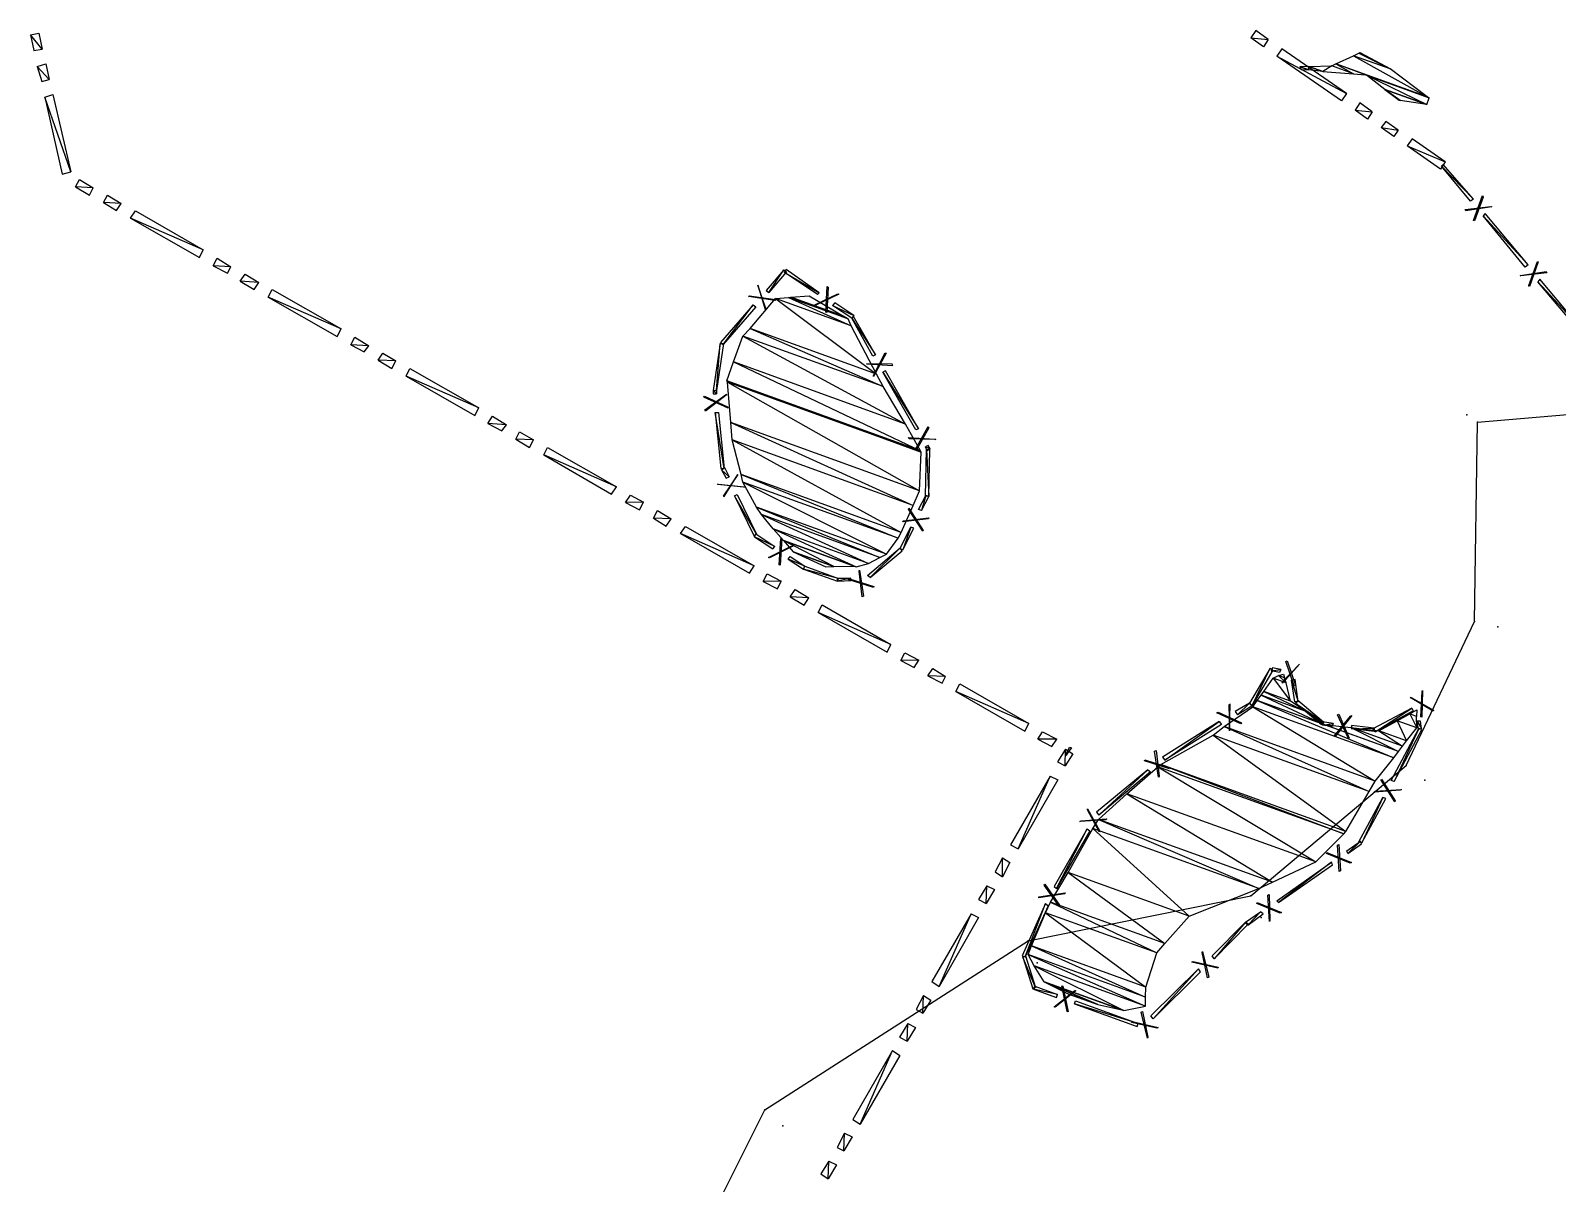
# Model space of a CAD drawing. Header units: feet. Extents: x 2486515 to 2490610, y 414642 to 418741.
# Drawn here: x 2487915 to 2489549, y 415973 to 417208 of the extents above; entities that cross this region are included whole.
import ezdxf

# ---------------------------------------------------------------- set-up
doc = ezdxf.new("R2010")
doc.units = ezdxf.units.FT
for name, color, linetype in [('CLEARING_LIMITS', 4, 'Continuous'), ('SANITARY_ALIGN', 1, 'Continuous'), ('SANITARY_CLEAR_ZONE', 6, 'Continuous'), ('SANITARY_OFFSET', 6, 'Continuous'), ('WETLANDS', 5, 'Continuous')]:
    doc.layers.add(name, color=color, linetype=linetype)

msp = doc.modelspace()

# ---------------------------------------------------------------- linework, layer by layer
at = {"layer": 'CLEARING_LIMITS'}
msp.add_line((2489429.2, 417067.1), (2489424, 417059.3), dxfattribs=at)
for points in [[(2487927.4, 417187.9), (2487914.9, 417203.2), (2487923.8, 417204.8), (2487927.4, 417187.9)], [(2489226.3, 417207.8), (2489221.1, 417200), (2489239.7, 417198.1), (2489226.3, 417207.8)], [(2487918.4, 417186.3), (2487927.4, 417187.9), (2487914.9, 417203.2), (2487918.4, 417186.3)], [(2489221.1, 417200), (2489239.7, 417198.1), (2489234.5, 417190.4), (2489221.1, 417200)], [(2489254.1, 417188.1), (2489248.9, 417180.4), (2489323.4, 417140.2), (2489254.1, 417188.1)], [(2487934.8, 417155.2), (2487921.9, 417169.4), (2487931.2, 417172.1), (2487934.8, 417155.2)], [(2489248.9, 417180.4), (2489323.4, 417140.2), (2489318.2, 417132.5), (2489248.9, 417180.4)], [(2487926.8, 417153.2), (2487934.8, 417155.2), (2487921.9, 417169.4), (2487926.8, 417153.2)], [(2487958, 417056.5), (2487930.3, 417136.3), (2487938.6, 417139.3), (2487958, 417056.5)], [(2487948.7, 417053.9), (2487958, 417056.5), (2487930.3, 417136.3), (2487948.7, 417053.9)], [(2489337.8, 417130.2), (2489332.6, 417122.5), (2489351.1, 417120.6), (2489337.8, 417130.2)], [(2489332.6, 417122.5), (2489351.1, 417120.6), (2489345.9, 417112.8), (2489332.6, 417122.5)], [(2489365.5, 417110.5), (2489360.7, 417103.9), (2489378.9, 417100.9), (2489365.5, 417110.5)], [(2489360.7, 417103.9), (2489378.9, 417100.9), (2489374.1, 417094.2), (2489360.7, 417103.9)], [(2489393.7, 417091.9), (2489388.5, 417084.2), (2489429.2, 417067.1), (2489393.7, 417091.9)], [(2489388.5, 417084.2), (2489429.2, 417067.1), (2489424, 417059.3), (2489388.5, 417084.2)], [(2487981.9, 417039.5), (2487963, 417040.3), (2487967.1, 417048.4), (2487981.9, 417039.5)], [(2487977.8, 417031.4), (2487981.9, 417039.5), (2487963, 417040.3), (2487977.8, 417031.4)], [(2488011.9, 417022.6), (2487993, 417023.5), (2487997.1, 417031.6), (2488011.9, 417022.6)], [(2488006.7, 417014.9), (2488011.9, 417022.6), (2487993, 417023.5), (2488006.7, 417014.9)], [(2488099.8, 416972.8), (2488021.9, 417007), (2488027.1, 417014.7), (2488099.8, 416972.8)], [(2488095.6, 416964.7), (2488099.8, 416972.8), (2488021.9, 417007), (2488095.6, 416964.7)], [(2488129.4, 416954.9), (2488110.4, 416955.7), (2488114.6, 416963.9), (2488129.4, 416954.9)], [(2488125.6, 416947.8), (2488129.4, 416954.9), (2488110.4, 416955.7), (2488125.6, 416947.8)], [(2488159.4, 416938), (2488139.3, 416939.3), (2488144.5, 416947), (2488159.4, 416938)], [(2488154.1, 416930.3), (2488159.4, 416938), (2488139.3, 416939.3), (2488154.1, 416930.3)], [(2488247.2, 416888.2), (2488169.3, 416922.4), (2488173.5, 416930.5), (2488247.2, 416888.2)], [(2488243, 416880.1), (2488247.2, 416888.2), (2488169.3, 416922.4), (2488243, 416880.1)], [(2488276.8, 416870.3), (2488257.8, 416871.2), (2488262, 416879.3), (2488276.8, 416870.3)], [(2488272, 416863.6), (2488276.8, 416870.3), (2488257.8, 416871.2), (2488272, 416863.6)], [(2488305.7, 416853.9), (2488286.8, 416854.7), (2488292, 416862.4), (2488305.7, 416853.9)], [(2488301.6, 416845.7), (2488305.7, 416853.9), (2488286.8, 416854.7), (2488301.6, 416845.7)], [(2488394.6, 416803.7), (2488316.8, 416837.8), (2488320.9, 416846), (2488394.6, 416803.7)], [(2488390.5, 416795.5), (2488394.6, 416803.7), (2488316.8, 416837.8), (2488390.5, 416795.5)], [(2488424.2, 416785.7), (2488404.2, 416787), (2488409.4, 416794.7), (2488424.2, 416785.7)], [(2488419.4, 416779.1), (2488424.2, 416785.7), (2488404.2, 416787), (2488419.4, 416779.1)], [(2488453.1, 416769.3), (2488434.2, 416770.1), (2488438.3, 416778.2), (2488453.1, 416769.3)], [(2488449, 416761.1), (2488453.1, 416769.3), (2488434.2, 416770.1), (2488449, 416761.1)], [(2488542, 416719.1), (2488464.2, 416753.3), (2488468.3, 416761.4), (2488542, 416719.1)], [(2488536.8, 416711.3), (2488542, 416719.1), (2488464.2, 416753.3), (2488536.8, 416711.3)], [(2488571, 416702.6), (2488551.6, 416702.4), (2488556.9, 416710.1), (2488571, 416702.6)], [(2488566.8, 416694.5), (2488571, 416702.6), (2488551.6, 416702.4), (2488566.8, 416694.5)], [(2488600.6, 416684.7), (2488581.6, 416685.5), (2488585.8, 416693.7), (2488600.6, 416684.7)], [(2488595.4, 416677), (2488600.6, 416684.7), (2488581.6, 416685.5), (2488595.4, 416677)], [(2488689.5, 416634.5), (2488610.6, 416669.1), (2488615.8, 416676.8), (2488689.5, 416634.5)], [(2488684.3, 416626.8), (2488689.5, 416634.5), (2488610.6, 416669.1), (2488684.3, 416626.8)], [(2488718.4, 416618), (2488699.1, 416617.8), (2488703.2, 416625.9), (2488718.4, 416618)], [(2488714.3, 416609.9), (2488718.4, 416618), (2488699.1, 416617.8), (2488714.3, 416609.9)], [(2488748, 416600.1), (2488728, 416601.3), (2488733.2, 416609.1), (2488748, 416600.1)], [(2488742.8, 416592.4), (2488748, 416600.1), (2488728, 416601.3), (2488742.8, 416592.4)], [(2488835.8, 416550.3), (2488758, 416584.5), (2488762.1, 416592.6), (2488835.8, 416550.3)], [(2488831.7, 416542.2), (2488835.8, 416550.3), (2488758, 416584.5), (2488831.7, 416542.2)], [(2488865.8, 416533.5), (2488846.5, 416533.2), (2488850.6, 416541.4), (2488865.8, 416533.5)], [(2488860.6, 416525.7), (2488865.8, 416533.5), (2488846.5, 416533.2), (2488860.6, 416525.7)], [(2488894.4, 416515.9), (2488875.4, 416516.8), (2488880.6, 416524.5), (2488894.4, 416515.9)], [(2488890.6, 416508.9), (2488894.4, 416515.9), (2488875.4, 416516.8), (2488890.6, 416508.9)], [(2488983.3, 416465.7), (2488905.4, 416499.9), (2488909.6, 416508), (2488983.3, 416465.7)], [(2488979.1, 416457.6), (2488983.3, 416465.7), (2488905.4, 416499.9), (2488979.1, 416457.6)], [(2489013.3, 416448.9), (2488992.9, 416449), (2488998.1, 416456.8), (2489013.3, 416448.9)], [(2489008.1, 416441.1), (2489013.3, 416448.9), (2488992.9, 416449), (2489008.1, 416441.1)], [(2489014.1, 416424.5), (2489022.2, 416420.4), (2489022.7, 416438.3), (2489014.1, 416424.5)], [(2489022.2, 416420.4), (2489022.7, 416438.3), (2489030.4, 416433.1), (2489022.2, 416420.4)], [(2489029.1, 416439.5), (2489022.9, 416432.2), (2489027, 416440.3), (2489029.1, 416439.5)], [(2489023.9, 416431.8), (2489029.1, 416439.5), (2489022.9, 416432.2), (2489023.9, 416431.8)], [(2488963.9, 416335.6), (2488972, 416331.5), (2489006.2, 416409.3), (2488963.9, 416335.6)], [(2488972, 416331.5), (2489006.2, 416409.3), (2489014.3, 416405.2), (2488972, 416331.5)], [(2488947.4, 416306.7), (2488955.2, 416301.5), (2488955.3, 416321.9), (2488947.4, 416306.7)], [(2488955.2, 416301.5), (2488955.3, 416321.9), (2488963.1, 416316.7), (2488955.2, 416301.5)], [(2488929.5, 416277.1), (2488937.6, 416273), (2488938.5, 416291.9), (2488929.5, 416277.1)], [(2488937.6, 416273), (2488938.5, 416291.9), (2488946.6, 416287.8), (2488937.6, 416273)], [(2488879.7, 416189.3), (2488887.4, 416184.1), (2488921.6, 416261.9), (2488879.7, 416189.3)], [(2488887.4, 416184.1), (2488921.6, 416261.9), (2488929.7, 416257.8), (2488887.4, 416184.1)], [(2488862.8, 416159.3), (2488869.9, 416155.5), (2488870.7, 416174.5), (2488862.8, 416159.3)], [(2488869.9, 416155.5), (2488870.7, 416174.5), (2488878.5, 416169.3), (2488869.9, 416155.5)], [(2488844.9, 416129.7), (2488853.1, 416125.5), (2488853.9, 416144.5), (2488844.9, 416129.7)], [(2488853.1, 416125.5), (2488853.9, 416144.5), (2488862, 416140.3), (2488853.1, 416125.5)], [(2488795.1, 416041.8), (2488802.9, 416036.6), (2488837.4, 416115.6), (2488795.1, 416041.8)], [(2488802.9, 416036.6), (2488837.4, 416115.6), (2488845.2, 416110.3), (2488802.9, 416036.6)], [(2488778.3, 416011.8), (2488785.3, 416008.1), (2488786.2, 416027), (2488778.3, 416011.8)], [(2488785.3, 416008.1), (2488786.2, 416027), (2488794.3, 416022.9), (2488785.3, 416008.1)], [(2488760.7, 415983.3), (2488768.5, 415978.1), (2488769.3, 415997), (2488760.7, 415983.3)], [(2488768.5, 415978.1), (2488769.3, 415997), (2488777.4, 415992.9), (2488768.5, 415978.1)]]:
    msp.add_lwpolyline(points, dxfattribs=at)
at = {"layer": 'SANITARY_ALIGN'}
msp.add_lwpolyline([(2488731.6, 415172.2), (2488612.2, 415326), (2488522.5, 415694), (2488600.4, 415850.5), (2488700.7, 416052.1), (2488982.7, 416233), (2489221, 416281.1), (2489387.2, 416420.8), (2489460.5, 416574.9), (2489463.6, 416788.5), (2489660.6, 416805.3), (2489897.1, 416805.2)], dxfattribs=at)
for p in [(2489452.1, 416796.4), (2489463.6, 416788.5, 830.7), (2489460.5, 416574.9, 830.2), (2489387.2, 416420.8, 829.7), (2489221, 416281.1, 829), (2488982.7, 416233, 828.5), (2488700.7, 416052.1, 827.5)]:
    msp.add_point(p, dxfattribs=at)
at = {"layer": 'SANITARY_CLEAR_ZONE'}
for p, q in [((2488652.9, 416872.7), (2488656.5, 416872.6)), ((2489181.9, 416213.5), (2489179.5, 416216.8))]:
    msp.add_line(p, q, dxfattribs=at)
for points in [[(2489427, 417064.3), (2489425.2, 417062.5), (2489459.3, 417027.3), (2489427, 417064.3)], [(2489425.2, 417062.5), (2489459.3, 417027.3), (2489456.1, 417024.9), (2489425.2, 417062.5)], [(2489460.5, 417004), (2489459.5, 417004.4), (2489469.1, 417031), (2489469.8, 417029.5), (2489460.5, 417004)], [(2489450.5, 417016.1), (2489478.1, 417019.3), (2489479.2, 417018.9), (2489451.1, 417014.6), (2489450.5, 417016.1)], [(2489471.8, 417012), (2489469.6, 417009.2), (2489518, 416956.8), (2489471.8, 417012)], [(2489469.6, 417009.2), (2489518, 416956.8), (2489514.8, 416954.3), (2489469.6, 417009.2)], [(2489519.2, 416933.5), (2489518.6, 416934.9), (2489527.8, 416960.5), (2489528.8, 416960.1), (2489519.2, 416933.5)], [(2488702.3, 416929.4), (2488705.1, 416927.2), (2488721.1, 416951.4), (2488702.3, 416929.4)], [(2488705.1, 416927.2), (2488721.1, 416951.4), (2488723.9, 416949.2), (2488705.1, 416927.2)], [(2488723.6, 416951.7), (2488721.4, 416948.9), (2488759.1, 416926.9), (2488723.6, 416951.7)], [(2488721.4, 416948.9), (2488759.1, 416926.9), (2488757.3, 416925.1), (2488721.4, 416948.9)], [(2489509.2, 416945.5), (2489537.2, 416949.8), (2489537.9, 416948.4), (2489510.2, 416945.2), (2489509.2, 416945.5)], [(2488701.7, 416907.9), (2488702.1, 416909), (2488693.5, 416935), (2488701.7, 416907.9)], [(2488767.2, 416905.9), (2488766.1, 416906.3), (2488767.5, 416933.5), (2488768.6, 416933.1), (2488767.2, 416905.9)], [(2489530.5, 416941.4), (2489528.3, 416938.6), (2489576.7, 416886.2), (2489530.5, 416941.4)], [(2489528.3, 416938.6), (2489576.7, 416886.2), (2489573.8, 416884.9), (2489528.3, 416938.6)], [(2488653.3, 416873.7), (2488656.1, 416871.5), (2488688.3, 416914), (2488653.3, 416873.7)], [(2488656.1, 416871.5), (2488688.3, 416914), (2488691.1, 416911.8), (2488656.1, 416871.5)], [(2488712.1, 416919.8), (2488711.7, 416918.8), (2488683.2, 416923.1), (2488684.6, 416923.7), (2488712.1, 416919.8)], [(2488754.5, 416914.1), (2488779.1, 416925.7), (2488780.2, 416925.3), (2488755.5, 416913.7), (2488754.5, 416914.1)], [(2488775.6, 416916.1), (2488773.4, 416913.3), (2488796.1, 416902.7), (2488775.6, 416916.1)], [(2488773.4, 416913.3), (2488796.1, 416902.7), (2488793.8, 416899.9), (2488773.4, 416913.3)], [(2488795.7, 416901.6), (2488793.8, 416899.9), (2488819.3, 416860.6), (2488795.7, 416901.6)], [(2488793.8, 416899.9), (2488819.3, 416860.6), (2488816.4, 416859.2), (2488793.8, 416899.9)], [(2488645.6, 416822.4), (2488649.1, 416822.3), (2488652.9, 416872.7), (2488645.6, 416822.4)], [(2488649.1, 416822.3), (2488652.9, 416872.7), (2488656.5, 416872.6), (2488649.1, 416822.3)], [(2488817, 416837.4), (2488817.3, 416838.5), (2488829.8, 416862.8), (2488830.8, 416862.4), (2488817, 416837.4)], [(2488838, 416849), (2488837.3, 416850.5), (2488809.8, 416850.8), (2488838, 416849)], [(2488830, 416843.5), (2488827.1, 416842.1), (2488865.3, 416781.4), (2488830, 416843.5)], [(2488827.1, 416842.1), (2488865.3, 416781.4), (2488862.4, 416780.1), (2488827.1, 416842.1)], [(2488661.5, 416803.4), (2488635.7, 416815.1), (2488636.1, 416816.2), (2488660.9, 416804.8), (2488661.5, 416803.4)], [(2488659.8, 416818.5), (2488659.4, 416817.4), (2488637.5, 416800.1), (2488636.8, 416801.5), (2488659.8, 416818.5)], [(2488645.5, 416818.8), (2488649, 416818.7), (2488645.6, 416822.4), (2488645.5, 416818.8)], [(2488649, 416818.7), (2488645.6, 416822.4), (2488649.1, 416822.3), (2488649, 416818.7)], [(2488653.8, 416738.8), (2488657.4, 416738.7), (2488647.8, 416798.7), (2488653.8, 416738.8)], [(2488657.4, 416738.7), (2488647.8, 416798.7), (2488651.4, 416798.6), (2488657.4, 416738.7)], [(2488862.9, 416758.2), (2488861.8, 416758.6), (2488875.7, 416783.7), (2488876.4, 416782.2), (2488862.9, 416758.2)], [(2488854.7, 416772), (2488882.9, 416770.3), (2488884, 416769.9), (2488855.3, 416770.6), (2488854.7, 416772)], [(2488875.6, 416763.3), (2488872.7, 416761.9), (2488878, 416760), (2488875.6, 416763.3)], [(2488872.7, 416761.9), (2488878, 416760), (2488874.7, 416757.6), (2488872.7, 416761.9)], [(2488874, 416759), (2488876.3, 416708.9), (2488872.8, 416709), (2488874, 416759)], [(2488877.6, 416758.9), (2488874, 416759), (2488876.3, 416708.9), (2488877.6, 416758.9)], [(2488662.5, 416729.7), (2488654.5, 416737.4), (2488657.8, 416739.8), (2488662.5, 416729.7)], [(2488659.6, 416728.3), (2488662.5, 416729.7), (2488654.5, 416737.4), (2488659.6, 416728.3)], [(2488671.9, 416732.3), (2488656.3, 416709.1), (2488657.4, 416708.7), (2488671.9, 416732.3)], [(2488679.1, 416718.9), (2488651.2, 416721.7), (2488650.2, 416722.1), (2488678, 416719.2), (2488679.1, 416718.9)], [(2488692.1, 416668.4), (2488668.5, 416709.5), (2488671.4, 416710.8), (2488692.1, 416668.4)], [(2488689.2, 416667.1), (2488692.1, 416668.4), (2488668.5, 416709.5), (2488689.2, 416667.1)], [(2488873.1, 416710), (2488868.4, 416693.7), (2488865.2, 416694.8), (2488873.1, 416710)], [(2488876.3, 416708.9), (2488873.1, 416710), (2488868.4, 416693.7), (2488876.3, 416708.9)], [(2488848.5, 416681.7), (2488848.8, 416682.7), (2488876.5, 416686), (2488876.1, 416684.9), (2488848.5, 416681.7)], [(2488854.9, 416696.2), (2488870.4, 416672.5), (2488870, 416671.5), (2488854.5, 416695.1), (2488854.9, 416696.2)], [(2488711.5, 416655.4), (2488689.9, 416665.6), (2488691.1, 416668.8), (2488711.5, 416655.4)], [(2488709.3, 416652.6), (2488711.5, 416655.4), (2488689.9, 416665.6), (2488709.3, 416652.6)], [(2488857.3, 416676.1), (2488848.4, 416651.6), (2488845.2, 416652.8), (2488857.3, 416676.1)], [(2488860.5, 416674.9), (2488857.3, 416676.1), (2488848.4, 416651.6), (2488860.5, 416674.9)], [(2488730.8, 416655.7), (2488705.8, 416643), (2488704.7, 416643.4), (2488729.7, 416656), (2488730.8, 416655.7)], [(2488718.1, 416663.8), (2488719.2, 416663.5), (2488717.4, 416635.2), (2488716.3, 416635.6), (2488718.1, 416663.8)], [(2488845.6, 416653.8), (2488813.7, 416622.1), (2488810.9, 416624.3), (2488845.6, 416653.8)], [(2488848, 416650.6), (2488845.6, 416653.8), (2488813.7, 416622.1), (2488848, 416650.6)], [(2488743.5, 416634.2), (2488725.8, 416641.8), (2488728, 416644.6), (2488743.5, 416634.2)], [(2488742.3, 416631), (2488743.5, 416634.2), (2488725.8, 416641.8), (2488742.3, 416631)], [(2488779.7, 416621.1), (2488742.3, 416631), (2488743.5, 416634.2), (2488779.7, 416621.1)], [(2488778.5, 416618), (2488779.7, 416621.1), (2488742.3, 416631), (2488778.5, 416618)], [(2488792.9, 416621.2), (2488778.5, 416618), (2488778.6, 416621.5), (2488792.9, 416621.2)], [(2488793.2, 416618.7), (2488792.9, 416621.2), (2488778.5, 416618), (2488793.2, 416618.7)], [(2488790, 416619.8), (2488791.5, 416620.5), (2488817.4, 416612.3), (2488817, 416611.3), (2488790, 416619.8)], [(2488802.1, 416629.9), (2488806.4, 416601.9), (2488804.9, 416601.2), (2488801.7, 416628.8), (2488802.1, 416629.9)], [(2489219.6, 416487.3), (2489222.4, 416485.1), (2489241.7, 416525.1), (2489219.6, 416487.3)], [(2489222.4, 416485.1), (2489241.7, 416525.1), (2489244.5, 416522.9), (2489222.4, 416485.1)], [(2489244.2, 416525.4), (2489243, 416522.2), (2489253.1, 416523.4), (2489244.2, 416525.4)], [(2489243, 416522.2), (2489253.1, 416523.4), (2489251.9, 416520.2), (2489243, 416522.2)], [(2489254.2, 416509.7), (2489255.2, 416509.3), (2489273.3, 416529.3), (2489254.2, 416509.7)], [(2489268.8, 416506.9), (2489267.3, 416506.2), (2489258.7, 416532.2), (2489260.1, 416532.8), (2489268.8, 416506.9)], [(2489268.6, 416512.9), (2489264.6, 416512), (2489271.9, 416488.9), (2489268.6, 416512.9)], [(2489264.6, 416512), (2489271.9, 416488.9), (2489268.3, 416489), (2489264.6, 416512)], [(2489403.1, 416472.7), (2489404.5, 416499.9), (2489404.9, 416500.9), (2489404.2, 416472.3), (2489403.1, 416472.7)], [(2489198.8, 416486.4), (2489197.4, 416485.8), (2489198.1, 416457.8), (2489198.8, 416486.4)], [(2489204.4, 416478.4), (2489206.8, 416475.1), (2489219.6, 416487.3), (2489204.4, 416478.4)], [(2489206.8, 416475.1), (2489219.6, 416487.3), (2489222, 416484.1), (2489206.8, 416475.1)], [(2489271.2, 416490.3), (2489269, 416487.5), (2489298.9, 416467.1), (2489271.2, 416490.3)], [(2489269, 416487.5), (2489298.9, 416467.1), (2489296.7, 416464.3), (2489269, 416487.5)], [(2489416.6, 416479.9), (2489416.2, 416478.8), (2489391.5, 416493.7), (2489392.6, 416493.4), (2489416.6, 416479.9)], [(2489210.9, 416466.5), (2489210.5, 416465.4), (2489184.6, 416477.1), (2489186.1, 416477.8), (2489210.9, 416466.5)], [(2489310.3, 416452.1), (2489327.7, 416473.5), (2489329.1, 416474.2), (2489311.4, 416451.8), (2489310.3, 416452.1)], [(2489326.4, 416449.9), (2489325.3, 416450.3), (2489313.8, 416475), (2489315.2, 416475.6), (2489326.4, 416449.9)], [(2489351.7, 416460), (2489354.1, 416456.8), (2489393.4, 416482.2), (2489351.7, 416460)], [(2489354.1, 416456.8), (2489393.4, 416482.2), (2489394.7, 416479.4), (2489354.1, 416456.8)], [(2489126.6, 416429.6), (2489129, 416426.3), (2489187.3, 416467.8), (2489126.6, 416429.6)], [(2489129, 416426.3), (2489187.3, 416467.8), (2489189.7, 416464.5), (2489129, 416426.3)], [(2489297.8, 416467.5), (2489297.7, 416463.9), (2489309.2, 416465.8), (2489297.8, 416467.5)], [(2489297.7, 416463.9), (2489309.2, 416465.8), (2489308.1, 416462.6), (2489297.7, 416463.9)], [(2489328.9, 416463.5), (2489328.8, 416459.9), (2489353.1, 416460.7), (2489328.9, 416463.5)], [(2489328.8, 416459.9), (2489353.1, 416460.7), (2489353, 416457.1), (2489328.8, 416459.9)], [(2489401, 416460.2), (2489374.6, 416403.6), (2489371.4, 416404.8), (2489401, 416460.2)], [(2489404.2, 416459.1), (2489401, 416460.2), (2489374.6, 416403.6), (2489404.2, 416459.1)], [(2489402.7, 416468.1), (2489399.1, 416468.1), (2489403.6, 416460.5), (2489402.7, 416468.1)], [(2489399.1, 416468.1), (2489403.6, 416460.5), (2489400.7, 416459.2), (2489399.1, 416468.1)], [(2489122.4, 416408.2), (2489118.1, 416436.2), (2489119.6, 416436.9), (2489122.8, 416409.3), (2489122.4, 416408.2)], [(2489134.5, 416418.3), (2489134.1, 416417.2), (2489107.1, 416425.8), (2489107.5, 416426.8), (2489134.5, 416418.3)], [(2489056, 416370.9), (2489058.4, 416367.6), (2489110.8, 416416), (2489056, 416370.9)], [(2489058.4, 416367.6), (2489110.8, 416416), (2489113.6, 416413.8), (2489058.4, 416367.6)], [(2489361, 416406.1), (2489375.5, 416382.9), (2489375.1, 416381.8), (2489360.7, 416405.1), (2489361, 416406.1)], [(2489353.5, 416392), (2489353.9, 416393.1), (2489382.2, 416394.9), (2489380.8, 416394.2), (2489353.5, 416392)], [(2489059.1, 416349.3), (2489046.1, 416373.3), (2489046.4, 416374.3), (2489059.4, 416350.4), (2489059.1, 416349.3)], [(2489362.3, 416386.4), (2489340, 416338), (2489336.8, 416339.1), (2489362.3, 416386.4)], [(2489365.5, 416385.3), (2489362.3, 416386.4), (2489340, 416338), (2489365.5, 416385.3)], [(2489066.6, 416363.5), (2489066.2, 416362.4), (2489037.9, 416360.6), (2489039.3, 416361.3), (2489066.6, 416363.5)], [(2489010.4, 416291.2), (2489013.2, 416289), (2489045.9, 416352.9), (2489010.4, 416291.2)], [(2489013.2, 416289), (2489045.9, 416352.9), (2489048.7, 416350.7), (2489013.2, 416289)], [(2489338.3, 416339.8), (2489325, 416326.5), (2489323.7, 416329.4), (2489338.3, 416339.8)], [(2489339.6, 416336.9), (2489338.3, 416339.8), (2489325, 416326.5), (2489339.6, 416336.9)], [(2489302.1, 416326.4), (2489302.5, 416327.5), (2489328.7, 416316.8), (2489327.3, 416316.1), (2489302.1, 416326.4)], [(2489315.3, 416336.1), (2489317.1, 416307.8), (2489315.6, 416307.1), (2489313.8, 416335.4), (2489315.3, 416336.1)], [(2489307.3, 416317.3), (2489250.7, 416274), (2489249, 416275.9), (2489307.3, 416317.3)], [(2489308.6, 416314.4), (2489307.3, 416317.3), (2489250.7, 416274), (2489308.6, 416314.4)], [(2489015.9, 416269.9), (2489000, 416292.5), (2489000.4, 416293.6), (2489016.3, 416271), (2489015.9, 416269.9)], [(2488976.3, 416216.9), (2488979.5, 416215.7), (2489001.3, 416272.8), (2488976.3, 416216.9)], [(2488979.5, 416215.7), (2489001.3, 416272.8), (2489004.1, 416270.6), (2488979.5, 416215.7)], [(2489022.4, 416284.4), (2489022, 416283.4), (2488994, 416279.1), (2488994.3, 416280.1), (2489022.4, 416284.4)], [(2489227.4, 416272.8), (2489227.8, 416273.9), (2489254, 416263.2), (2489252.6, 416262.5), (2489227.4, 416272.8)], [(2489240.6, 416282.5), (2489241.3, 416254.6), (2489240.9, 416253.5), (2489239.1, 416281.8), (2489240.6, 416282.5)], [(2489231.5, 416264.1), (2489217.9, 416249.8), (2489215.5, 416253.1), (2489231.5, 416264.1)], [(2489234.3, 416261.9), (2489231.5, 416264.1), (2489217.9, 416249.8), (2489234.3, 416261.9)], [(2489215.5, 416253.1), (2489181.9, 416213.5), (2489179.5, 416216.8), (2489215.5, 416253.1)], [(2489218.3, 416250.9), (2489215.5, 416253.1), (2489181.9, 416213.5), (2489218.3, 416250.9)], [(2488990.5, 416182.9), (2488977, 416215.4), (2488979.9, 416216.8), (2488990.5, 416182.9)], [(2488987.6, 416181.5), (2488990.5, 416182.9), (2488977, 416215.4), (2488987.6, 416181.5)], [(2489157.9, 416210.2), (2489159.3, 416210.8), (2489186, 416204.8), (2489185.6, 416203.7), (2489157.9, 416210.2)], [(2489169.3, 416221.7), (2489176.1, 416194), (2489174.6, 416193.3), (2489168.9, 416220.6), (2489169.3, 416221.7)], [(2489164.9, 416202.8), (2489116.6, 416149.3), (2489114.2, 416152.6), (2489164.9, 416202.8)], [(2489167.3, 416199.6), (2489164.9, 416202.8), (2489116.6, 416149.3), (2489167.3, 416199.6)], [(2489014.2, 416175.5), (2488988.6, 416181.2), (2488989.8, 416184.3), (2489014.2, 416175.5)], [(2489013.1, 416172.3), (2489014.2, 416175.5), (2488988.6, 416181.2), (2489013.1, 416172.3)], [(2489033.7, 416179.3), (2489011.8, 416162), (2489010.7, 416162.4), (2489032.6, 416179.7), (2489033.7, 416179.3)], [(2489018.8, 416184.7), (2489019.8, 416184.3), (2489025.6, 416157), (2489024.5, 416157.4), (2489018.8, 416184.7)], [(2489100.4, 416144.4), (2489032.2, 416165.4), (2489033.4, 416168.6), (2489100.4, 416144.4)], [(2489099.3, 416141.2), (2489100.4, 416144.4), (2489032.2, 416165.4), (2489099.3, 416141.2)], [(2489093.6, 416145.6), (2489094, 416146.7), (2489121.8, 416140.2), (2489120.3, 416139.6), (2489093.6, 416145.6)], [(2489105, 416157.1), (2489110.8, 416129.8), (2489110.4, 416128.7), (2489103.6, 416156.4), (2489105, 416157.1)]]:
    msp.add_lwpolyline(points, dxfattribs=at)
at = {"layer": 'SANITARY_OFFSET'}
for p in [(2489485.4, 416569.1), (2489407.4, 416405.1), (2489232.2, 416257.9), (2488992.3, 416209.4), (2488720, 416034.8)]:
    msp.add_point(p, dxfattribs=at)
at = {"layer": 'WETLANDS'}
for points in [[(2489312, 417172), (2489331.1, 417161.5), (2489307.6, 417170), (2489312, 417172)], [(2489330.8, 417180.8), (2489409.9, 417136.6), (2489312, 417172), (2489330.8, 417180.8)], [(2489343.9, 417160.5), (2489412, 417135.8), (2489345, 417160.1), (2489343.9, 417160.5), (2489312, 417172), (2489331.1, 417161.5), (2489343.9, 417160.5)], [(2489336.6, 417183.5), (2489370.2, 417166.6), (2489330.8, 417180.8), (2489336.6, 417183.5)], [(2489370.2, 417166.6), (2489330.8, 417180.8), (2489409.9, 417136.6), (2489370.2, 417166.6)], [(2489338.1, 417184.2), (2489344.1, 417180.8), (2489336.6, 417183.5), (2489338.1, 417184.2)], [(2489344.1, 417180.8), (2489336.6, 417183.5), (2489370.2, 417166.6), (2489344.1, 417180.8)], [(2489283.3, 417169.1), (2489273.6, 417169), (2489283.2, 417165.6), (2489283.3, 417169.1), (2489298.2, 417163.8), (2489283.2, 417165.6), (2489273.6, 417169), (2489275, 417166.1), (2489283.2, 417165.6), (2489283.3, 417169.1)], [(2489307.6, 417170), (2489298.2, 417163.8), (2489283.3, 417169.1), (2489307.6, 417170)], [(2489331.1, 417161.5), (2489307.6, 417170), (2489298.2, 417163.8), (2489331.1, 417161.5)], [(2489409.9, 417136.6), (2489343.9, 417160.5), (2489412, 417135.8), (2489409.9, 417136.6)], [(2489412, 417135.8), (2489345, 417160.1), (2489409.3, 417128.4), (2489412, 417135.8)], [(2489345, 417160.1), (2489409.3, 417128.4), (2489364.6, 417144.5), (2489345, 417160.1)], [(2489379.7, 417133.1), (2489380.8, 417132.7), (2489379.7, 417133.1), (2489380.8, 417132.7), (2489364.6, 417144.5), (2489409.3, 417128.4), (2489380.8, 417132.7), (2489364.6, 417144.5), (2489379.7, 417133.1)], [(2488712.4, 416920.9), (2488820.2, 416839.8), (2488685.1, 416888.7), (2488712.4, 416920.9)], [(2488726.1, 416922), (2488793.3, 416891.7), (2488712.4, 416920.9), (2488726.1, 416922)], [(2488793.3, 416891.7), (2488712.4, 416920.9), (2488820.2, 416839.8), (2488793.3, 416891.7)], [(2488728.6, 416922.3), (2488789.9, 416898.9), (2488726.1, 416922), (2488728.6, 416922.3)], [(2488789.9, 416898.9), (2488726.1, 416922), (2488793.3, 416891.7), (2488789.9, 416898.9)], [(2488748.3, 416923.6), (2488784.9, 416901.9), (2488728.6, 416922.3), (2488748.3, 416923.6)], [(2488784.9, 416901.9), (2488728.6, 416922.3), (2488789.9, 416898.9), (2488784.9, 416901.9)], [(2488677.4, 416880.6), (2488851.5, 416786.4), (2488667.4, 416853), (2488677.4, 416880.6)], [(2488685.1, 416888.7), (2488827.4, 416826.4), (2488677.4, 416880.6), (2488685.1, 416888.7)], [(2488827.4, 416826.4), (2488677.4, 416880.6), (2488851.5, 416786.4), (2488827.4, 416826.4)], [(2488820.2, 416839.8), (2488685.1, 416888.7), (2488827.4, 416826.4), (2488820.2, 416839.8)], [(2488667.4, 416853), (2488867.5, 416757.8), (2488660.1, 416832.8), (2488667.4, 416853)], [(2488851.5, 416786.4), (2488667.4, 416853), (2488867.5, 416757.8), (2488851.5, 416786.4)], [(2488867.5, 416757.8), (2488660.1, 416832.8), (2488868.2, 416756.3), (2488867.5, 416757.8)], [(2488660.1, 416832.8), (2488868.2, 416756.3), (2488660.8, 416831.3), (2488660.1, 416832.8)], [(2488868.2, 416756.3), (2488660.8, 416831.3), (2488866.5, 416714.9), (2488868.2, 416756.3)], [(2488660.8, 416831.3), (2488866.5, 416714.9), (2488664.4, 416787.9), (2488660.8, 416831.3)], [(2488866.5, 416714.9), (2488664.4, 416787.9), (2488859.6, 416699.3), (2488866.5, 416714.9)], [(2488664.4, 416787.9), (2488859.6, 416699.3), (2488666, 416769.3), (2488664.4, 416787.9)], [(2488859.6, 416699.3), (2488666, 416769.3), (2488846.7, 416670.3), (2488859.6, 416699.3)], [(2488666, 416769.3), (2488846.7, 416670.3), (2488675.5, 416732.2), (2488666, 416769.3)], [(2488846.7, 416670.3), (2488675.5, 416732.2), (2488843.4, 416664.3), (2488846.7, 416670.3)], [(2488675.5, 416732.2), (2488843.4, 416664.3), (2488677.4, 416724.3), (2488675.5, 416732.2)], [(2488843.4, 416664.3), (2488677.4, 416724.3), (2488831.1, 416647), (2488843.4, 416664.3)], [(2488677.4, 416724.3), (2488831.1, 416647), (2488691.8, 416697.4), (2488677.4, 416724.3)], [(2488831.1, 416647), (2488691.8, 416697.4), (2488823.9, 416643.6), (2488831.1, 416647)], [(2488691.8, 416697.4), (2488823.9, 416643.6), (2488697.3, 416689.4), (2488691.8, 416697.4)], [(2488823.9, 416643.6), (2488697.3, 416689.4), (2488811.9, 416637.2), (2488823.9, 416643.6)], [(2488697.3, 416689.4), (2488811.9, 416637.2), (2488709.8, 416674.1), (2488697.3, 416689.4)], [(2488811.9, 416637.2), (2488709.8, 416674.1), (2488798.6, 416633.6), (2488811.9, 416637.2)], [(2488709.8, 416674.1), (2488798.6, 416633.6), (2488720.9, 416661.6), (2488709.8, 416674.1)], [(2488720.9, 416661.6), (2488731, 416649.6), (2488774.6, 416633.8), (2488720.9, 416661.6), (2488798.6, 416633.6), (2488774.6, 416633.8), (2488731, 416649.6), (2488766, 416633.3), (2488774.6, 416633.8), (2488720.9, 416661.6)], [(2489256.2, 416518.6), (2489257.2, 416514.7), (2489250.8, 416517), (2489256.2, 416518.6)], [(2489245, 416514.3), (2489263.7, 416489.5), (2489235, 416499.8), (2489245, 416514.3)], [(2489250.8, 416517), (2489258.8, 416509.3), (2489245, 416514.3), (2489250.8, 416517)], [(2489258.8, 416509.3), (2489245, 416514.3), (2489263.7, 416489.5), (2489258.8, 416509.3)], [(2489257.2, 416514.7), (2489250.8, 416517), (2489258.8, 416509.3), (2489257.2, 416514.7)], [(2489227.9, 416490.4), (2489374.1, 416429.1), (2489223.1, 416483.7), (2489227.9, 416490.4)], [(2489232.3, 416496), (2489299.2, 416464.6), (2489227.9, 416490.4), (2489232.3, 416496)], [(2489379, 416435.7), (2489227.9, 416490.4), (2489374.1, 416429.1), (2489379, 416435.7)], [(2489235, 416499.8), (2489280.2, 416478.7), (2489232.3, 416496), (2489235, 416499.8)], [(2489280.2, 416478.7), (2489232.3, 416496), (2489299.2, 416464.6), (2489280.2, 416478.7)], [(2489263.7, 416489.5), (2489235, 416499.8), (2489280.2, 416478.7), (2489263.7, 416489.5)], [(2489223.1, 416483.7), (2489354.2, 416403.8), (2489192.5, 416462.3), (2489223.1, 416483.7)], [(2489374.1, 416429.1), (2489223.1, 416483.7), (2489354.2, 416403.8), (2489374.1, 416429.1)], [(2489377.6, 416468.7), (2489387.8, 416447), (2489358, 416457.7), (2489377.6, 416468.7)], [(2489391.1, 416475.9), (2489398.9, 416461), (2489377.6, 416468.7), (2489391.1, 416475.9)], [(2489398.9, 416461), (2489377.6, 416468.7), (2489387.8, 416447), (2489398.9, 416461)], [(2489398.7, 416480.3), (2489398.5, 416473.2), (2489391.1, 416475.9), (2489398.7, 416480.3)], [(2489398.5, 416473.2), (2489391.1, 416475.9), (2489398.9, 416461), (2489398.5, 416473.2)], [(2489180.8, 416453.3), (2489322.8, 416350.2), (2489124.9, 416421.7), (2489180.8, 416453.3)], [(2489192.5, 416462.3), (2489347.8, 416392.9), (2489180.8, 416453.3), (2489192.5, 416462.3)], [(2489347.8, 416392.9), (2489180.8, 416453.3), (2489322.8, 416350.2), (2489347.8, 416392.9)], [(2489354.2, 416403.8), (2489192.5, 416462.3), (2489347.8, 416392.9), (2489354.2, 416403.8)], [(2489328.1, 416461.4), (2489379, 416435.7), (2489299.2, 416464.6), (2489328.1, 416461.4)], [(2489358, 416457.7), (2489383.4, 416441.4), (2489328.1, 416461.4), (2489358, 416457.7)], [(2489383.4, 416441.4), (2489328.1, 416461.4), (2489379, 416435.7), (2489383.4, 416441.4)], [(2489387.8, 416447), (2489358, 416457.7), (2489383.4, 416441.4), (2489387.8, 416447)], [(2489121.6, 416419.3), (2489290.5, 416317.4), (2489088.4, 416390.5), (2489121.6, 416419.3)], [(2489124.9, 416421.7), (2489320.6, 416347.4), (2489121.6, 416419.3), (2489124.9, 416421.7)], [(2489320.6, 416347.4), (2489121.6, 416419.3), (2489290.5, 416317.4), (2489320.6, 416347.4)], [(2489322.8, 416350.2), (2489124.9, 416421.7), (2489320.6, 416347.4), (2489322.8, 416350.2)], [(2489088.4, 416390.5), (2489244.1, 416295.7), (2489058, 416363), (2489088.4, 416390.5)], [(2489290.5, 416317.4), (2489088.4, 416390.5), (2489244.1, 416295.7), (2489290.5, 416317.4)], [(2489058, 416363), (2489229.6, 416288.9), (2489052, 416353.1), (2489058, 416363)], [(2489244.1, 416295.7), (2489058, 416363), (2489229.6, 416288.9), (2489244.1, 416295.7)], [(2489052, 416353.1), (2489155.2, 416259.3), (2489025.4, 416306.2), (2489052, 416353.1)], [(2489229.6, 416288.9), (2489052, 416353.1), (2489155.2, 416259.3), (2489229.6, 416288.9)], [(2489025.4, 416306.2), (2489129, 416230.2), (2489006.7, 416274.4), (2489025.4, 416306.2)], [(2489155.2, 416259.3), (2489025.4, 416306.2), (2489129, 416230.2), (2489155.2, 416259.3)], [(2489006.7, 416274.4), (2489120.6, 416220.1), (2489001.4, 416263.1), (2489006.7, 416274.4)], [(2489129, 416230.2), (2489006.7, 416274.4), (2489120.6, 416220.1), (2489129, 416230.2)], [(2489001.4, 416263.1), (2489108.6, 416183.5), (2488986.2, 416227.7), (2489001.4, 416263.1)], [(2489120.6, 416220.1), (2489001.4, 416263.1), (2489108.6, 416183.5), (2489120.6, 416220.1)], [(2488986.2, 416227.7), (2489108.3, 416172.8), (2488982.8, 416218.2), (2488986.2, 416227.7)], [(2489108.6, 416183.5), (2488986.2, 416227.7), (2489108.3, 416172.8), (2489108.6, 416183.5)], [(2489108.3, 416172.8), (2488982.8, 416218.2), (2489108.4, 416163.1), (2489108.3, 416172.8)], [(2488982.8, 416218.2), (2489108.4, 416163.1), (2488989.3, 416206.2), (2488982.8, 416218.2)], [(2489108.4, 416163.1), (2488989.3, 416206.2), (2489085, 416158.3), (2489108.4, 416163.1)], [(2488989.3, 416206.2), (2489085, 416158.3), (2488999.9, 416189.1), (2488989.3, 416206.2)], [(2489082.9, 416159.1), (2488999.9, 416189.1), (2489082.9, 416159.1), (2488999.9, 416189.1), (2489085, 416158.3), (2489082.9, 416159.1), (2488999.9, 416189.1), (2489026.4, 416175.9), (2489057.3, 416164.8), (2488999.9, 416189.1), (2489057.3, 416164.8), (2489026.4, 416175.9), (2489028.6, 416175.1), (2489057.3, 416164.8), (2489082.9, 416159.1)]]:
    msp.add_lwpolyline(points, dxfattribs=at)

doc.saveas('drawing.dxf')
